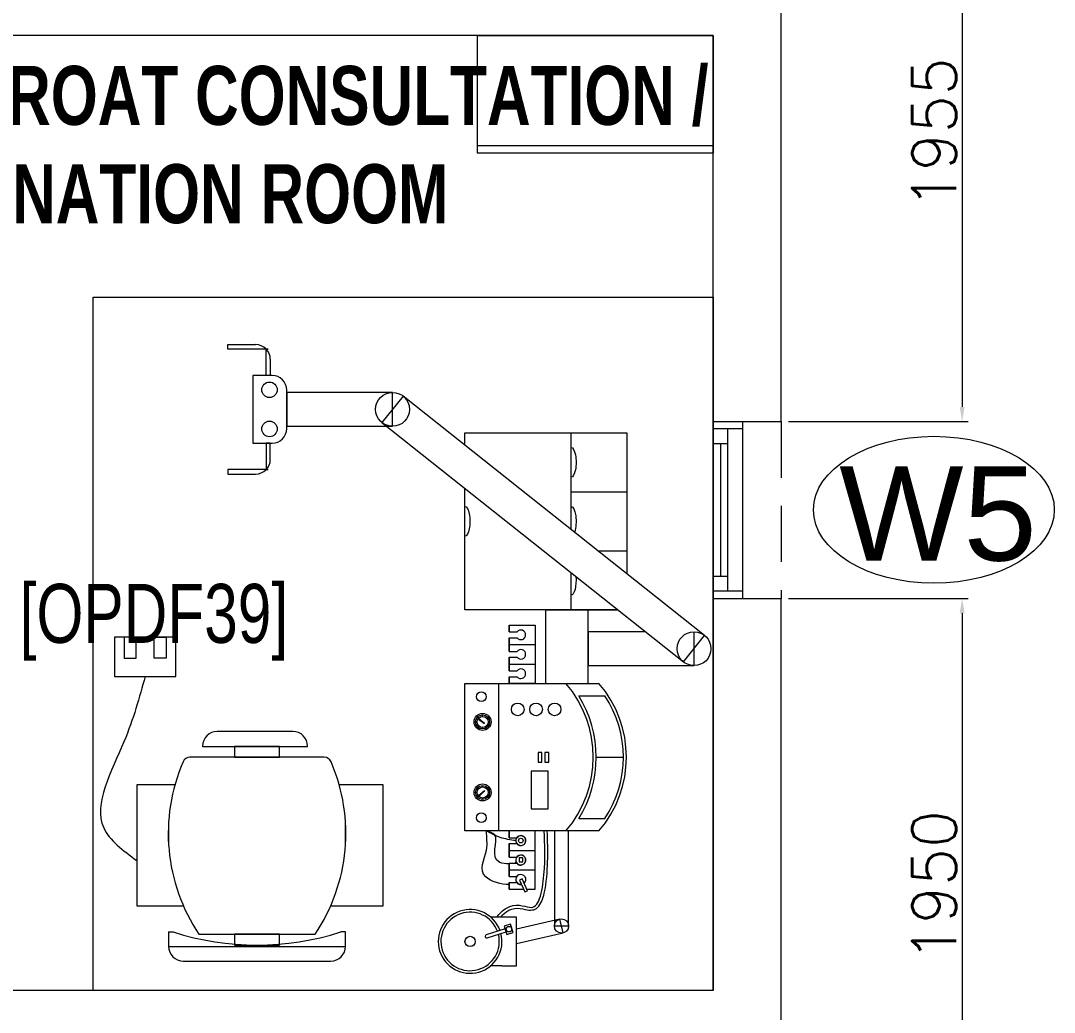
# Model space of a CAD drawing. Header units: millimetres. Extents: x -2143172 to 5255, y -610845 to 279739.
# Drawn here: x -1060707 to -1057199, y -591072 to -587708 of the extents above; entities that cross this region are included whole.
import ezdxf

# ---------------------------------------------------------------- set-up
doc = ezdxf.new("R2010")
doc.units = ezdxf.units.MM
doc.header["$LTSCALE"] = 30
doc.linetypes.add('HIDDEN', pattern=[9.525, 6.35, -3.175])
doc.linetypes.add('HIDDEN2', pattern=[0.1875, 0.125, -0.0625])
doc.layers.get('0').update_dxf_attribs({"lineweight": 5})
doc.layers.get('Defpoints').update_dxf_attribs({"lineweight": 5})
for name, color, linetype, lineweight in [('72_EGR_BASE_TEXT', 7, 'Continuous', 5), ('Al Window tag', 5, 'Continuous', 5), ('Aluminum', 7, 'Continuous', 5), ('dims.', 152, 'Continuous', 5), ('LOADING', 163, 'Continuous', 5), ('Proj', 7, 'HIDDEN2', 5), ('Walls', 32, 'Continuous', 5)]:
    doc.layers.add(name, color=color, linetype=linetype, lineweight=lineweight)
doc.styles.add('SIMPLEX', font='SIMPLEX.shx', dxfattribs={"height": 150})
doc.styles.add('TTLB-A0-JeddahDP$0$swis721', font='swiss.ttf')
doc.styles.add('X3G_ENTITY_9EC9', font='swisscl.ttf', dxfattribs={"height": 0.2})
doc.styles.add('X3G_ENTITY_9F38', font='swisscl.ttf', dxfattribs={"height": 0.2})
doc.dimstyles.new('Buk', dxfattribs={"dimtxt": 150, "dimasz": 50, "dimexe": 20, "dimexo": 25, "dimgap": 20, "dimtad": 1, "dimdec": 0, "dimrnd": 5, "dimdsep": 46, "dimtxsty": 'SIMPLEX', "dimcen": 0, "dimdle": 20, "dimclrd": 256, "dimclre": 256, "dimclrt": 256, "dimadec": 0, "dimazin": 0, "dimtfac": 0.0075, "dimtdec": 0, "dimtmove": 1, "dimatfit": 2, "dimldrblk": 'ARCHTICK', "dimfxl": 1, "dimtolj": 1, "dimtzin": 0, "dimlwd": -1, "dimlwe": -1, "dimarcsym": 0})

# ---------------------------------------------------------------- blocks, each defined once
blk = doc.blocks.new('*D204')
at = {"layer": 'Defpoints', "color": 0, "transparency": 16777216}
for p in [(-1058127, -587111.5, 0.1), (-1058127, -589068.1, 0.1), (-1057512.4, -589068.1)]:
    blk.add_point(p, dxfattribs=at)
at = {"layer": 'dims.', "linetype": 'Continuous', "transparency": 16777216}
for p, q in [((-1058102, -587111.5), (-1057492.4, -587111.5)), ((-1058102, -589068.1), (-1057492.4, -589068.1))]:
    blk.add_line(p, q, dxfattribs=at)
at = {"layer": 'dims.', "transparency": 16777216}
blk.add_line((-1057512.4, -587161.5), (-1057512.4, -589018.1), dxfattribs=at)
for points in [[(-1057520.7, -587161.5), (-1057504.1, -587161.5), (-1057512.4, -587111.5)], [(-1057520.7, -589018.1), (-1057504.1, -589018.1), (-1057512.4, -589068.1)]]:
    blk.add_solid(points, dxfattribs=at)
at = {"layer": 'dims.', "transparency": 16777216, "insert": (-1057607.4, -588089.8), "char_height": 150, "attachment_point": 5, "rotation": 90, "style": 'SIMPLEX'}
blk.add_mtext('\\A1;1955', dxfattribs=at)
blk = doc.blocks.new('_ArchTick')
at = {"color": 0, "linetype": 'ByBlock', "const_width": 0.15}
blk.add_lwpolyline([(-0.5, -0.5), (0.5, 0.5)], dxfattribs=at)
blk = doc.blocks.new('*D205')
at = {"layer": 'Defpoints', "color": 0, "transparency": 16777216}
for p in [(-1058127, -589668.1, 0.1), (-1058127, -591618.1, 0.1), (-1057512.4, -591618.1)]:
    blk.add_point(p, dxfattribs=at)
at = {"layer": 'dims.', "linetype": 'Continuous', "transparency": 16777216}
for p, q in [((-1058102, -589668.1), (-1057492.4, -589668.1)), ((-1058102, -591618.1), (-1057492.4, -591618.1))]:
    blk.add_line(p, q, dxfattribs=at)
at = {"layer": 'dims.', "transparency": 16777216}
blk.add_line((-1057512.4, -589718.1), (-1057512.4, -591568.1), dxfattribs=at)
for points in [[(-1057520.7, -589718.1), (-1057504.1, -589718.1), (-1057512.4, -589668.1)], [(-1057520.7, -591568.1), (-1057504.1, -591568.1), (-1057512.4, -591618.1)]]:
    blk.add_solid(points, dxfattribs=at)
at = {"layer": 'dims.', "transparency": 16777216, "insert": (-1057607.4, -590643.1), "char_height": 150, "attachment_point": 5, "rotation": 90, "style": 'SIMPLEX'}
blk.add_mtext('\\A1;1950', dxfattribs=at)
blk = doc.blocks.new('GF21027-P')
at = {"color": 0}
for p, q in [((0.4, 0.4), (-0.4, 0.4)), ((-0.4, 0.4), (-0.4, 0)), ((0.4, 0), (0.4, 0.4)), ((-0.4, 0.025), (0.4, 0.025)), ((-0.4, 0), (0.4, 0))]:
    blk.add_line(p, q, dxfattribs=at)
blk = doc.blocks.new('ENT station')
at = {"layer": 'LOADING'}
for p, q in [((-664874.9, -398095.4), (-664874.9, -398080.1)), ((-664874.9, -398080.1), (-664780.5, -398080.1)), ((-664737.7, -398095.4), (-664874.9, -398095.4)), ((-664745, -398184.9), (-664745, -398095.4)), ((-664745, -398095.4), (-664737.7, -398095.4)), ((-664737.7, -398095.4), (-664737.7, -398095.4)), ((-664730.5, -398130.1), (-664730.5, -398184.9)), ((-664724.6, -398184.9), (-664789.5, -398184.9)), ((-664789.5, -398184.9), (-664789.5, -398414.8)), ((-664730.5, -398184.9), (-664745, -398184.9)), ((-664674.6, -398364.8), (-664674.6, -398234.9)), ((-664315.6, -398242.4), (-664674.6, -398242.4)), ((-664674.6, -398242.4), (-664674.6, -398357.3)), ((-664315.6, -398357.3), (-664315.6, -398242.4)), ((-664279.2, -398255.4), (-664352.1, -398344.2)), ((-663256.8, -399066.6), (-664279.2, -398255.4)), ((-664674.6, -398357.3), (-664315.6, -398357.3)), ((-664352.1, -398344.2), (-663328.2, -399156.7)), ((-664070.1, -398421.3), (-664070.1, -398379.7)), ((-664070.1, -398379.7), (-663520.1, -398379.7)), ((-663709.8, -398707.2), (-663709.8, -398379.7)), ((-663709.8, -398579.7), (-663709.8, -398379.7)), ((-663520.1, -398379.7), (-663520.1, -398857.7)), ((-664789.5, -398414.8), (-664724.6, -398414.8)), ((-664730.5, -398414.8), (-664745, -398414.8)), ((-664745, -398414.8), (-664745, -398504.2)), ((-664730.5, -398469.6), (-664730.5, -398414.8)), ((-664737.7, -398504.2), (-664874.9, -398504.2)), ((-664874.9, -398504.2), (-664874.9, -398519.6)), ((-664874.9, -398519.6), (-664780.5, -398519.6)), ((-664745, -398504.2), (-664737.7, -398504.2)), ((-664737.7, -398504.2), (-664737.7, -398504.2)), ((-664070.1, -398979.7), (-664070.1, -398568)), ((-663709.8, -398579.7), (-663520.1, -398579.7)), ((-663709.8, -398707.2), (-663709.8, -398579.7)), ((-663618.3, -398779.7), (-663520.1, -398779.7)), ((-663709.8, -398979.7), (-663709.8, -398853.9)), ((-663709.8, -398979.7), (-663709.8, -398853.9)), ((-663551.2, -398979.7), (-664070.1, -398979.7)), ((-663795.1, -399229.7), (-663795.1, -398979.7)), ((-663795.1, -398979.7), (-663551.2, -398979.7)), ((-663651.5, -399229.7), (-663651.5, -398979.7)), ((-663920.4, -399054.7), (-663920.4, -399031.7)), ((-663920.4, -399031.7), (-663831.4, -399031.7)), ((-663920.4, -399031.7), (-663920.4, -399054.7)), ((-663920.4, -399054.7), (-663893.3, -399054.7)), ((-663831.4, -399031.7), (-663831.4, -399229.7)), ((-663457.3, -399054.2), (-663651.5, -399054.2)), ((-663651.5, -399054.2), (-663651.5, -399169.1)), ((-663292.5, -399169.1), (-663292.5, -399054.2)), ((-665051.2, -399072.1), (-665259.2, -399072.1)), ((-665259.2, -399072.1), (-665259.2, -399205.7)), ((-665186.2, -399072.1), (-665227, -399072.1)), ((-665227, -399072.1), (-665227, -399143.9)), ((-665186.2, -399143.9), (-665186.2, -399072.1)), ((-665124.3, -399143.9), (-665124.3, -399072.1)), ((-665124.3, -399072.1), (-665083.4, -399072.1)), ((-665083.4, -399072.1), (-665083.4, -399143.9)), ((-665051.2, -399205.7), (-665051.2, -399072.1)), ((-663920.4, -399120.7), (-663920.4, -399074.7)), ((-663920.4, -399074.7), (-663920.4, -399097.7)), ((-663920.4, -399074.7), (-663893.3, -399074.7)), ((-663328.2, -399156.7), (-663256.8, -399066.6)), ((-663920.4, -399097.7), (-663831.4, -399097.7)), ((-663920.4, -399097.7), (-663920.4, -399120.7)), ((-663920.4, -399120.7), (-663893.3, -399120.7)), ((-665227, -399143.9), (-665186.2, -399143.9)), ((-665083.4, -399143.9), (-665124.3, -399143.9)), ((-663920.4, -399186.7), (-663920.4, -399140.7)), ((-663920.4, -399140.7), (-663920.4, -399163.7)), ((-663920.4, -399140.7), (-663893.3, -399140.7)), ((-663920.4, -399163.7), (-663831.4, -399163.7)), ((-663920.4, -399163.7), (-663920.4, -399186.7)), ((-663920.4, -399186.7), (-663893.3, -399186.7)), ((-663651.5, -399169.1), (-663292.5, -399169.1)), ((-665259.2, -399205.7), (-665051.2, -399205.7)), ((-664070.1, -399729.7), (-664070.1, -399229.7)), ((-664070.1, -399229.7), (-663615.1, -399229.7)), ((-663955.1, -399729.7), (-663955.1, -399229.7)), ((-663920.4, -399229.7), (-663920.4, -399206.7)), ((-663920.4, -399206.7), (-663920.4, -399229.7)), ((-663920.4, -399206.7), (-663893.3, -399206.7)), ((-663831.4, -399229.7), (-663920.4, -399229.7)), ((-663683.9, -399271.8), (-663595.5, -399271.8)), ((-664010, -399341.2), (-664010, -399336.2)), ((-664010, -399341.2), (-664010, -399336.2)), ((-664033.8, -399360.1), (-664028.8, -399360.1)), ((-664023.4, -399346.9), (-664027, -399343.4)), ((-664023.4, -399373.3), (-664027, -399376.8)), ((-664011, -399359.3), (-664023.9, -399348.5)), ((-664023.9, -399348.5), (-664019.4, -399350.3)), ((-664023.9, -399348.5), (-664021.3, -399352.7)), ((-664021.3, -399352.7), (-664011.1, -399359.4)), ((-664019.4, -399350.3), (-664010.9, -399359.2)), ((-664005.5, -399364.9), (-664009.2, -399361)), ((-664003.3, -399365.6), (-664009.1, -399360.9)), ((-664004.5, -399363.6), (-664009, -399360.7)), ((-664003.3, -399365.6), (-664005.5, -399364.9)), ((-664003.3, -399365.6), (-664004.5, -399363.6)), ((-663996.6, -399346.9), (-663993, -399343.4)), ((-663996.6, -399373.3), (-663993, -399376.8)), ((-663986.2, -399360.1), (-663991.2, -399360.1)), ((-664654.3, -399392.2), (-664910.6, -399392.2)), ((-664010, -399383.9), (-664010, -399378.9)), ((-664010, -399383.9), (-664010, -399378.9)), ((-664960.6, -399442.2), (-664960.6, -399443.2)), ((-664960.6, -399443.2), (-664604.3, -399443.2)), ((-664699, -399443.2), (-664852, -399443.2)), ((-664852, -399443.2), (-664852, -399480.1)), ((-664699, -399480.1), (-664699, -399443.2)), ((-664604.3, -399443.2), (-664604.3, -399442.2)), ((-664547.4, -399480.1), (-665003.6, -399480.1)), ((-664852, -399480.1), (-664699, -399480.1)), ((-663808.7, -399463.9), (-663821.9, -399463.9)), ((-663821.9, -399463.9), (-663821.9, -399497.1)), ((-663808.7, -399497.1), (-663808.7, -399463.9)), ((-663785.4, -399463.9), (-663798.7, -399463.9)), ((-663798.7, -399463.9), (-663798.7, -399497.1)), ((-663785.4, -399497.1), (-663785.4, -399463.9)), ((-663624.3, -399479.7), (-663532, -399479.7)), ((-663821.9, -399497.1), (-663808.7, -399497.1)), ((-663798.7, -399497.1), (-663785.4, -399497.1)), ((-663787.1, -399527.1), (-663845.2, -399527.1)), ((-663845.2, -399527.1), (-663845.2, -399655)), ((-663787.1, -399655), (-663787.1, -399527.1)), ((-665054.4, -399573.6), (-665183.3, -399573.6)), ((-665183.3, -399573.6), (-665183.3, -399983.4)), ((-664347, -399573.6), (-664496.7, -399573.6)), ((-664347, -399983.4), (-664347, -399573.6)), ((-664023.4, -399586.2), (-664027, -399582.7)), ((-664010, -399575.6), (-664010, -399580.6)), ((-664010, -399575.6), (-664010, -399580.6)), ((-663996.6, -399586.2), (-663993, -399582.7)), ((-664033.8, -399599.4), (-664028.8, -399599.4)), ((-664023.4, -399612.6), (-664027, -399616.1)), ((-664011, -399600.2), (-664023.9, -399611)), ((-664023.9, -399611), (-664021.3, -399606.8)), ((-664023.9, -399611), (-664019.4, -399609.2)), ((-664021.3, -399606.8), (-664011.1, -399600.1)), ((-664019.4, -399609.2), (-664010.9, -399600.3)), ((-664010, -399618.3), (-664010, -399623.3)), ((-664010, -399618.3), (-664010, -399623.3)), ((-664005.5, -399594.6), (-664009.2, -399598.5)), ((-664003.3, -399593.9), (-664009.1, -399598.6)), ((-664004.5, -399595.9), (-664009, -399598.8)), ((-664003.3, -399593.9), (-664005.5, -399594.6)), ((-664003.3, -399593.9), (-664004.5, -399595.9)), ((-663996.6, -399612.6), (-663993, -399616.1)), ((-663986.2, -399599.4), (-663991.2, -399599.4)), ((-663845.2, -399655), (-663787.1, -399655)), ((-663683.9, -399687.7), (-663595.5, -399687.7)), ((-665075.5, -399696.6), (-665075.5, -399780.1)), ((-664475.5, -399780.1), (-664475.5, -399696.6)), ((-663615.1, -399729.7), (-664070.1, -399729.7)), ((-663831.4, -399729.7), (-663920.4, -399729.7)), ((-663920.4, -399729.7), (-663920.4, -399752.7)), ((-663920.4, -399752.7), (-663920.4, -399729.7)), ((-663920.4, -399752.7), (-663893.3, -399752.7)), ((-663831.4, -399927.8), (-663831.4, -399729.7)), ((-663766.2, -399729.7), (-663766.2, -400052.2)), ((-663718.1, -400052.2), (-663718.1, -399729.7)), ((-663920.4, -399772.7), (-663920.4, -399818.8)), ((-663920.4, -399795.7), (-663920.4, -399772.7)), ((-663920.4, -399772.7), (-663893.3, -399772.7)), ((-663920.4, -399795.7), (-663831.4, -399795.7)), ((-663920.4, -399818.8), (-663920.4, -399795.7)), ((-663920.4, -399818.8), (-663893.3, -399818.8)), ((-663873.7, -399821.4), (-663885.8, -399821.4)), ((-663885.8, -399821.4), (-663885.8, -399834.6)), ((-663873.7, -399834.6), (-663873.7, -399821.4)), ((-663920.4, -399838.8), (-663920.4, -399884.8)), ((-663920.4, -399861.8), (-663920.4, -399838.8)), ((-663920.4, -399838.8), (-663893.3, -399838.8)), ((-663920.4, -399861.8), (-663831.4, -399861.8)), ((-663920.4, -399884.8), (-663920.4, -399861.8)), ((-663885.8, -399834.6), (-663873.7, -399834.6)), ((-663920.4, -399884.8), (-663893.3, -399884.8)), ((-663875.7, -399892.7), (-663885, -399896.8)), ((-663885, -399896.8), (-663867, -399936.9)), ((-663857.7, -399932.8), (-663875.7, -399892.7)), ((-663920.4, -399904.8), (-663920.4, -399927.8)), ((-663920.4, -399927.8), (-663920.4, -399904.8)), ((-663920.4, -399904.8), (-663893.3, -399904.8)), ((-663920.4, -399927.8), (-663871.1, -399927.8)), ((-663867, -399936.9), (-663857.7, -399932.8)), ((-663859.9, -399927.8), (-663831.4, -399927.8)), ((-665183.3, -399983.4), (-665025.7, -399983.4)), ((-664525.3, -399983.4), (-664347, -399983.4)), ((-663944.3, -400022), (-663982.7, -400022)), ((-663894.5, -400022), (-663944.3, -400022)), ((-663894.5, -400187.3), (-663894.5, -400022)), ((-663747.6, -400028.8), (-663894.5, -400062.7)), ((-663736.7, -400075.7), (-663747.6, -400028.8)), ((-665075.7, -400072.6), (-665075.7, -400121.3)), ((-665075.7, -400072.6), (-665059.7, -400072.6)), ((-664475.3, -400072.6), (-664491.3, -400072.6)), ((-664475.3, -400121.3), (-664475.3, -400072.6)), ((-663933.8, -400061.7), (-663998.1, -400082.6)), ((-663994.8, -400092.7), (-663930.5, -400071.9)), ((-663915.6, -400046.1), (-663936.6, -400052.9)), ((-663936.6, -400052.9), (-663927.6, -400080.7)), ((-663930.5, -400071.9), (-663933.8, -400061.7)), ((-663927.6, -400080.7), (-663906.6, -400073.8)), ((-663906.6, -400073.8), (-663915.6, -400046.1)), ((-663894.5, -400112.1), (-663736.7, -400075.7)), ((-663766.2, -400052.2), (-663718.1, -400052.2)), ((-664972.6, -400080.1), (-664578.4, -400080.1)), ((-664699, -400080.1), (-664852, -400080.1)), ((-664852, -400080.1), (-664852, -400117)), ((-664699, -400117), (-664699, -400080.1)), ((-665075.7, -400122), (-664475.3, -400122)), ((-664852, -400117), (-664699, -400117)), ((-665025.7, -400171.3), (-664525.3, -400171.3)), ((-663944.3, -400187.3), (-663982.7, -400187.3)), ((-663944.3, -400187.3), (-663894.5, -400187.3))]:
    blk.add_line(p, q, dxfattribs=at)
at = {"layer": 'LOADING', "color": 8, "linetype": 'HIDDEN', "ltscale": 250}
blk.add_lwpolyline([(-663227.3, -397919.4), (-663227.3, -400271.3), (-665331.2, -400271.3), (-665331.2, -397919.4)], close=True, dxfattribs=at)
at = {"layer": 'LOADING'}
for centre, radius in [((-664733.2, -398233.4), 26.3), ((-664315.6, -398299.8), 57.5), ((-664733.2, -398366.2), 26.3), ((-663292.5, -399111.7), 57.5), ((-664014.6, -399274.5), 16.6), ((-663890.8, -399317.5), 21.6), ((-663828.4, -399317.5), 21.6), ((-663765.9, -399317.5), 21.6), ((-664010, -399360.1), 28.8), ((-664010, -399360.1), 23.8), ((-664010, -399360.1), 18.8), ((-664010, -399360.1), 1.24), ((-664010, -399360.1), 1.24), ((-664010, -399599.4), 28.8), ((-664010, -399599.4), 23.8), ((-664010, -399599.4), 18.8), ((-664010, -399599.4), 1.24), ((-664010, -399599.4), 1.24), ((-664014.6, -399685), 16.6), ((-663880.4, -399762.7), 7.82), ((-663742.2, -400052.2), 24.1), ((-663742.2, -400052.2), 24.1), ((-663920.6, -400063), 9.25), ((-664052.5, -400104.6), 17.5)]:
    blk.add_circle(centre, radius, dxfattribs=at)
for centre, radius, start, end in [((-664780.5, -398130.1), 50, 0, 90), ((-664724.6, -398234.9), 50, 0, 90), ((-664724.6, -398364.8), 50, 270, 0), ((-664780.5, -398469.6), 50, 270, 0), ((-663880.4, -399064.7), 16.3, 217.727, 142.273), ((-663880.4, -399130.7), 16.3, 217.727, 142.273), ((-663880.4, -399196.7), 16.3, 217.727, 142.273), ((-664016.7, -399479.7), 382.4, 319.1751, 40.8249), ((-663904.4, -399479.7), 382.4, 319.1751, 40.8249), ((-664016.7, -399479.7), 392.4, 327.9999, 32.0001), ((-663904.4, -399479.7), 372.4, 326.0561, 33.9439), ((-664910.6, -399442.2), 50, 90, 180), ((-664654.3, -399442.2), 50, 0, 90), ((-665003.6, -399505.1), 25, 90, 156.5793), ((-664547.4, -399505.1), 25, 23.4207, 90), ((-664465.1, -399738.3), 611.8, 156.5793, 213.9579), ((-665085.9, -399738.3), 611.8, 326.0421, 23.4207), ((-663880.4, -399762.7), 17.2, 311.3679, 277.0514), ((-663880.4, -399762.7), 16.3, 217.727, 142.273), ((-663880.4, -399828.8), 17.2, 311.3679, 277.0514), ((-663880.4, -399828.8), 16.3, 217.727, 142.273), ((-663880.4, -399894.8), 17.2, 311.3679, 277.0514), ((-663880.4, -399894.8), 16.3, 217.727, 276.0827), ((-664052.5, -400104.6), 108.2, 20.2012, 14.5392), ((-664052.5, -400104.6), 99.2, 20.402, 14.2256), ((-664775.5, -399184.4), 932.5, 252.2567, 287.7433), ((-663996.4, -400087.7), 5.34, 107.9897, 287.9897), ((-665025.7, -400121.3), 50, 180, 270), ((-664525.3, -400121.3), 50, 270, 0)]:
    blk.add_arc(centre, radius, start, end, dxfattribs=at)
at = {"layer": 'LOADING', "extrusion": (0, 0, -1)}
for centre, start_param, end_param in [((-663709.8, -398479.7), 0, 3.141593), ((-664070.1, -398679.7), 0, 3.141593), ((-663709.8, -398679.7), 0, 2.380645), ((-663709.8, -398879.7), 1.314296, 3.141593)]:
    blk.add_ellipse(centre, major_axis=(0, 50.7), ratio=0.333332, start_param=start_param, end_param=end_param, dxfattribs=at)
at = {"layer": 'LOADING'}
for points, knots in [([(-665155.2, -399205.7), (-665174.9, -399277.4), (-665220.1, -399441.7), (-665365.7, -399697), (-665230.1, -399796.1), (-665183.3, -399830.3)], [0, 0, 0, 0, 0.2328437, 0.5330093, 0.6912014, 0.6912014, 0.6912014, 0.6912014]), ([(-663920.4, -399911.9), (-663945.4, -399911.6), (-664039.9, -399885.4), (-663987.1, -399801.2), (-663996.6, -399751.5), (-663997.1, -399729.7)], [0.0432729, 0.0432729, 0.0432729, 0.0432729, 0.1023316, 0.1931304, 0.2585477, 0.2585477, 0.2585477, 0.2585477]), ([(-663920.4, -399841.9), (-663931.1, -399842.1), (-663996.8, -399833.4), (-663940.9, -399746), (-663986.3, -399732.9), (-663997.1, -399729.7)], [0.0329912, 0.0329912, 0.0329912, 0.0329912, 0.0543483, 0.1505593, 0.180495, 0.180495, 0.180495, 0.180495]), ([(-663897.6, -399762.7), (-663915.5, -399760.2), (-663950.7, -399755.1), (-663981.8, -399738.1), (-663997.1, -399729.7)], [0, 0, 0, 0, 0.0539016, 0.1055574, 0.1055574, 0.1055574, 0.1055574]), ([(-663962.9, -400022), (-663952.1, -400009.9), (-663940.6, -399998.2), (-663898.1, -399972.5), (-663869.3, -399986.5), (-663833.8, -399990.9), (-663824.6, -399980.5), (-663808.5, -399937.5), (-663804.3, -399907.3), (-663796.9, -399818.3), (-663798.9, -399773.8), (-663800.7, -399730)], [0.048018, 0.048018, 0.048018, 0.048018, 0.0744053, 0.0744053, 0.1474121, 0.1474121, 0.2165982, 0.2165982, 0.2857843, 0.2857843, 0.4321683, 0.4321683, 0.4321683, 0.4321683]), ([(-663949.3, -400022), (-663947, -400019.5), (-663944.6, -400017.1), (-663913.4, -399986.1), (-663887.9, -399991), (-663849.3, -399999.9), (-663833.3, -399999.7), (-663811.9, -399978), (-663805.4, -399960.6), (-663792.8, -399906.6), (-663790.4, -399866.5), (-663788.2, -399802.2), (-663788.9, -399774.8), (-663790.2, -399742.1), (-663790.5, -399735.8), (-663790.7, -399729.5)], [0.0525518, 0.0525518, 0.0525518, 0.0525518, 0.0586331, 0.0586331, 0.1331523, 0.1331523, 0.1849884, 0.1849884, 0.2368244, 0.2368244, 0.3240068, 0.3240068, 0.4111891, 0.4111891, 0.4321683, 0.4321683, 0.4321683, 0.4321683])]:
    blk.add_open_spline(points, degree=3, knots=knots, dxfattribs=at)
for points in [[(-663896.3, -399835.4), (-663897.2, -399836.7), (-663898.8, -399837.8), (-663901.1, -399838.8)], [(-663895.5, -399903), (-663895.6, -399903.6), (-663895.8, -399904.2), (-663896.1, -399904.8)]]:
    blk.add_open_spline(points, degree=3, dxfattribs=at)

msp = doc.modelspace()

# ---------------------------------------------------------------- linework, layer by layer
at = {"layer": 'Al Window tag'}
msp.add_ellipse((-1057608.1, -589367.4), major_axis=(408.6, 0), ratio=0.610025, dxfattribs=at)
at = {"layer": 'Aluminum'}
for p, q in [((-1058357, -589668.1, 0.2), (-1058357, -589068.1, 0.2)), ((-1058257, -589668.1, 0.2), (-1058257, -589068.1, 0.2)), ((-1058257, -589093.1, 0.2), (-1058357, -589093.1, 0.2)), ((-1058307, -589643.1, 0.2), (-1058307, -589093.1, 0.2)), ((-1058307, -589143.1, 0.2), (-1058357, -589143.1, 0.2)), ((-1058332, -589143.1, 0.2), (-1058332, -589593.1, 0.2)), ((-1058307, -589593.1, 0.2), (-1058357, -589593.1, 0.2)), ((-1058257, -589643.1, 0.2), (-1058357, -589643.1, 0.2))]:
    msp.add_line(p, q, dxfattribs=at)
at = {"layer": 'Proj', "linetype": 'HIDDEN'}
msp.add_line((-1058127, -589068.1, 0.2), (-1058127, -589668.1, 0.2), dxfattribs=at)
at = {"layer": 'Walls'}
for p, q in [((-1058127, -589068.1, 0.2), (-1058127, -587111.5, 0.2)), ((-1058357, -587758.1, 0.2), (-1062557, -587758.1, 0.2)), ((-1058357, -589068.1, 0.2), (-1058357, -587758.1, 0.2)), ((-1058357, -589068.1, 0.2), (-1058127, -589068.1, 0.2)), ((-1058357, -590998.1, 0.2), (-1058357, -589668.1, 0.2)), ((-1058357, -589668.1, 0.2), (-1058127, -589668.1, 0.2)), ((-1058127, -591618.1, 0.2), (-1058127, -589668.1, 0.2)), ((-1058357, -590998.1, 0.2), (-1062557, -590998.1, 0.2))]:
    msp.add_line(p, q, dxfattribs=at)

# ---------------------------------------------------------------- block references
at = {"layer": 'LOADING', "color": 1, "xscale": -1000, "yscale": 1000, "zscale": 1000, "rotation": 359.9999999790884}
msp.add_blockref('GF21027-P', (-1058757, -588158.1, 0.1), dxfattribs=at)
at = {"layer": 'LOADING'}
msp.add_blockref('ENT station', (-395129.7, -190726.8, 0.1), dxfattribs=at)

# ---------------------------------------------------------------- texts
at = {"layer": '72_EGR_BASE_TEXT', "insert": (-1060320.6, -587861.7, 0.1), "char_height": 200, "width": 4223.97, "attachment_point": 2, "style": 'X3G_ENTITY_9EC9'}
msp.add_mtext('{\\fSwis721 LtCn BT|b1|i0|c0|p34;EAR, NOSE, THROAT CONSULTATION / EXAMINATION ROOM}', dxfattribs=at)
at = {"layer": '72_EGR_BASE_TEXT', "insert": (-1060255.3, -589618.7, 0.2), "char_height": 200, "attachment_point": 2, "style": 'X3G_ENTITY_9F38'}
msp.add_mtext('[OPDF39]', dxfattribs=at)
at = {"layer": 'Al Window tag', "insert": (-1057929.5, -589219.5), "char_height": 320, "attachment_point": 1, "style": 'TTLB-A0-JeddahDP$0$swis721'}
msp.add_mtext_dynamic_manual_height_columns('W5', width=1569.457, gutter_width=9406.5, heights=[480.3], dxfattribs=at)

# ---------------------------------------------------------------- dimensions: what is measured, and where the dimension line sits
at = {"layer": 'dims.'}
for base, p1, p2, picture, middle in [((-1057512.4, -589068.1, 0.1), (-1058127, -587111.5, 0.2), (-1058127, -589068.1, 0.2), '*D204', (-1057607.4, -588089.8, 0.1)), ((-1057512.4, -591618.1, 0.1), (-1058127, -589668.1, 0.2), (-1058127, -591618.1, 0.2), '*D205', (-1057607.4, -590643.1, 0.1))]:
    dim = msp.add_linear_dim(base=base, p1=p1, p2=p2, angle=90, dimstyle='Buk', dxfattribs=at)
    dim.commit()
    dim.dimension.update_dxf_attribs({"geometry": picture, "text_midpoint": middle})

doc.saveas('drawing.dxf')
